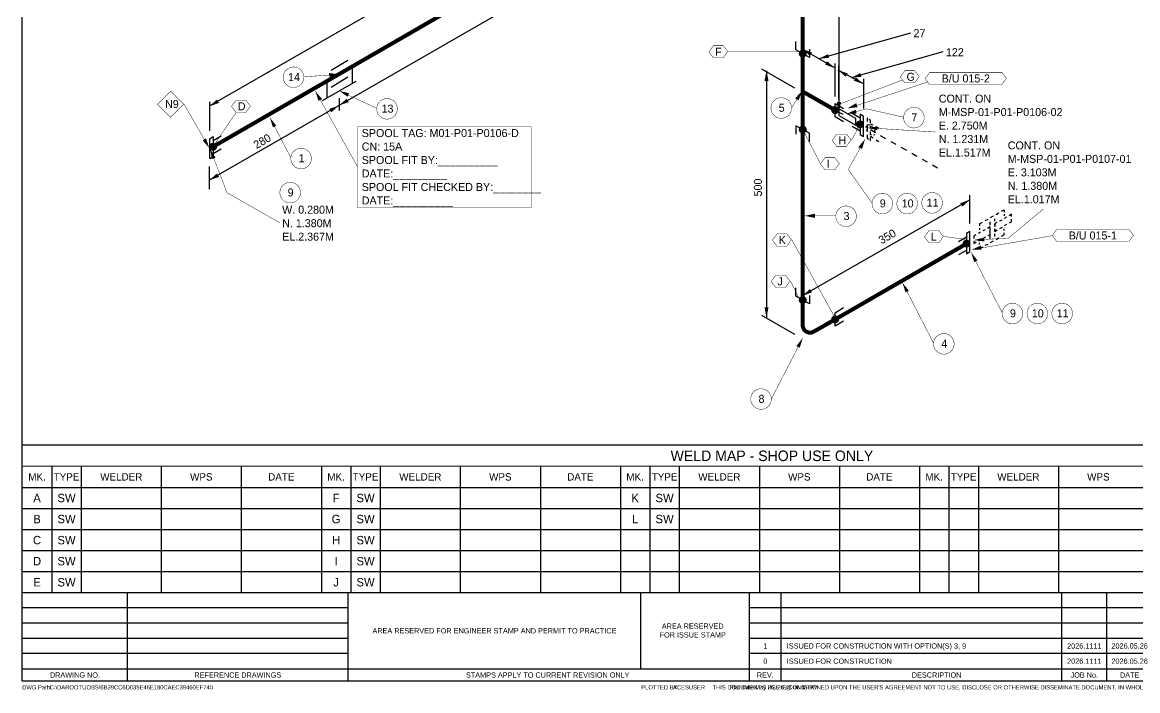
# Model space of a CAD drawing. Extents: x -4 to 431, y -3 to 272.
# Drawn here: x 0 to 264.8, y -2.3 to 156.4 of the extents above; entities that cross this region are included whole.
import ezdxf
from ezdxf.enums import TextEntityAlignment as Align

# ---------------------------------------------------------------- set-up
doc = ezdxf.new("R2010")
doc.units = 0
doc.header["$LTSCALE"] = 10
doc.layers.get('0').update_dxf_attribs({"lineweight": 0})
for name, color, linetype in [('BOM', 7, 'Continuous'), ('DIMENSION', 2, 'Continuous'), ('INTERNAL', 3, 'Continuous'), ('PIPE', 7, 'Continuous'), ('TEXT2', 40, 'Continuous'), ('Title Block', 255, 'Continuous'), ('TITLE BLOCK-TEXT', 12, 'Continuous'), ('WELDS', 7, 'Continuous')]:
    doc.layers.add(name, color=color, linetype=linetype)
doc.styles.add('framdcn', font='', dxfattribs={"height": 2.5})
doc.styles.add('Scovan Standard', font='', dxfattribs={"height": 2.5})
doc.styles.get("Standard").update_dxf_attribs({"font": ''})
doc.styles.get('framdcn').set_extended_font_data('Franklin Gothic Medium Cond')
doc.styles.get('Scovan Standard').set_extended_font_data('Franklin Gothic Medium Cond')
doc.styles.get('Standard').set_extended_font_data('Franklin Gothic Medium Cond')

# ---------------------------------------------------------------- blocks, each defined once
blk = doc.blocks.new('block8')
at = {"layer": 'TEXT2'}
blk.add_hatch(color=256, dxfattribs=at).paths.add_polyline_path([(0, 0), (-2.3, -0.6), (-2.4, 0.3)])
at = {"layer": 'TEXT2', "linetype": 'ByBlock', "const_width": 0.1, "flags": 128}
blk.add_lwpolyline([(-8.3, -0.6), (0, 0)], dxfattribs=at)
blk = doc.blocks.new('block9')
at = {"layer": 'TEXT2'}
blk.add_hatch(color=256, dxfattribs=at).paths.add_polyline_path([(0, 0), (2.4, -0.6), (2, -1.4)])
at = {"layer": 'TEXT2', "linetype": 'ByBlock', "const_width": 0.1, "flags": 128}
blk.add_lwpolyline([(9, -4.2), (0, 0)], dxfattribs=at)
blk = doc.blocks.new('block10')
at = {"layer": 'TEXT2'}
blk.add_hatch(color=256, dxfattribs=at).paths.add_polyline_path([(0, 0), (1.5, -1.9), (0.7, -2.3)])
at = {"layer": 'TEXT2', "linetype": 'ByBlock', "const_width": 0.1, "flags": 128}
blk.add_lwpolyline([(5, -9.6), (0, 0)], dxfattribs=at)
blk = doc.blocks.new('block11')
at = {"layer": 'TEXT2'}
blk.add_hatch(color=256, dxfattribs=at).paths.add_polyline_path([(0, 0), (1.6, -1.9), (0.7, -2.3)])
at = {"layer": 'TEXT2', "linetype": 'ByBlock', "const_width": 0.1, "flags": 128}
blk.add_lwpolyline([(10, -18), (0, 0)], dxfattribs=at)
blk = doc.blocks.new('block13')
at = {"layer": 'TEXT2'}
blk.add_hatch(color=256, dxfattribs=at).paths.add_polyline_path([(0, 0), (1.3, -2.1), (0.4, -2.4)])
at = {"layer": 'TEXT2', "linetype": 'ByBlock', "const_width": 0.1, "flags": 128}
blk.add_lwpolyline([(4, -10.4), (0, 0)], dxfattribs=at)
blk = doc.blocks.new('block14')
at = {"layer": 'TEXT2', "style": 'framdcn'}
for s, p in [('W. 0.280M', (0, 0)), ('N. 1.380M', (0, -3.2)), ('EL.2.367M', (0, -6.4))]:
    blk.add_text(s, height=1.9, dxfattribs=at).set_placement(p)
blk = doc.blocks.new('block15')
at = {"layer": 'TEXT2'}
blk.add_hatch(color=256, dxfattribs=at).paths.add_polyline_path([(0, 0), (-1.6, 1.8), (-0.8, 2.3)])
at = {"layer": 'TEXT2', "linetype": 'ByBlock', "const_width": 0.1, "flags": 128}
blk.add_lwpolyline([(-6, 10.4), (0, 0)], dxfattribs=at)
blk = doc.blocks.new('block17')
at = {"layer": 'TEXT2'}
blk.add_hatch(color=256, dxfattribs=at).paths.add_polyline_path([(0, 0), (-0.9, -2.3), (-1.7, -1.8)])
at = {"layer": 'TEXT2', "linetype": 'ByBlock', "const_width": 0.1, "flags": 128}
blk.add_lwpolyline([(-2.5, -4), (0, 0)], dxfattribs=at)
blk = doc.blocks.new('block18')
at = {"layer": 'TEXT2'}
blk.add_hatch(color=256, dxfattribs=at).paths.add_polyline_path([(0, 0), (2.2, 1), (2.4, 0.1)])
at = {"layer": 'TEXT2', "linetype": 'ByBlock', "const_width": 0.1, "flags": 128}
blk.add_lwpolyline([(4.8, 1.2), (0, 0)], dxfattribs=at)
blk = doc.blocks.new('block19')
at = {"layer": 'TEXT2'}
blk.add_hatch(color=256, dxfattribs=at).paths.add_polyline_path([(0, 0), (-0.7, -2.3), (-1.6, -1.9)])
at = {"layer": 'TEXT2', "linetype": 'ByBlock', "const_width": 0.1, "flags": 128}
blk.add_lwpolyline([(-4, -7.2), (0, 0)], dxfattribs=at)
blk = doc.blocks.new('block20')
at = {"layer": 'TEXT2'}
blk.add_hatch(color=256, dxfattribs=at).paths.add_polyline_path([(0, 0), (2.4, 0.3), (2.4, -0.6)])
at = {"layer": 'TEXT2', "linetype": 'ByBlock', "const_width": 0.1, "flags": 128}
blk.add_lwpolyline([(16.2, -1), (0, 0)], dxfattribs=at)
blk = doc.blocks.new('block21')
at = {"layer": 'TEXT2', "style": 'framdcn'}
for s, p in [('E. 2.750M', (0, 0)), ('N. 1.231M', (0, -3.2)), ('EL.1.517M', (0, -6.4))]:
    blk.add_text(s, height=1.9, dxfattribs=at).set_placement(p)
blk = doc.blocks.new('block22')
at = {"layer": 'TEXT2'}
blk.add_hatch(color=256, dxfattribs=at).paths.add_polyline_path([(0, 0), (2.4, 0.5), (2.4, -0.5)])
at = {"layer": 'TEXT2', "linetype": 'ByBlock', "const_width": 0.1, "flags": 128}
blk.add_lwpolyline([(7.4, 0), (0, 0)], dxfattribs=at)
blk = doc.blocks.new('block23')
at = {"layer": 'TEXT2'}
blk.add_hatch(color=256, dxfattribs=at).paths.add_polyline_path([(0, 0), (-0.7, -2.3), (-1.5, -1.9)])
at = {"layer": 'TEXT2', "linetype": 'ByBlock', "const_width": 0.1, "flags": 128}
blk.add_lwpolyline([(-7.4, -14.4), (0, 0)], dxfattribs=at)
blk = doc.blocks.new('block24')
at = {"layer": 'TEXT2'}
blk.add_hatch(color=256, dxfattribs=at).paths.add_polyline_path([(0, 0), (1.5, -1.9), (0.7, -2.3)])
at = {"layer": 'TEXT2', "linetype": 'ByBlock', "const_width": 0.1, "flags": 128}
blk.add_lwpolyline([(7.4, -14.4), (0, 0)], dxfattribs=at)
blk = doc.blocks.new('block25')
at = {"layer": 'TEXT2'}
blk.add_hatch(color=256, dxfattribs=at).paths.add_polyline_path([(0, 0), (1.5, -1.9), (0.7, -2.3)])
at = {"layer": 'TEXT2', "linetype": 'ByBlock', "const_width": 0.1, "flags": 128}
blk.add_lwpolyline([(7.4, -14.4), (0, 0)], dxfattribs=at)
blk = doc.blocks.new('block27')
at = {"layer": 'TEXT2', "style": 'framdcn'}
for s, p in [('E. 3.103M', (0, 0)), ('N. 1.380M', (0, -3.2)), ('EL.1.017M', (0, -6.4))]:
    blk.add_text(s, height=1.9, dxfattribs=at).set_placement(p)
blk = doc.blocks.new('block32')
at = {"layer": 'PIPE', "linetype": 'ByBlock', "const_width": 0.95, "flags": 128}
for points in [[(-29.9, -17.2), (0, 0)], [(-102.3, -59), (-29.9, -17.2)], [(-132.3, -76.3), (-102.3, -59)]]:
    blk.add_lwpolyline(points, dxfattribs=at)
at = {"flags": 1}
for tag in ['Tag', 'UCI', 'Pipe Ref', 'Description', 'Key']:
    blk.add_attdef(tag, (0, 0), '', height=1, dxfattribs=at)
blk = doc.blocks.new('block34')
at = {"layer": 'PIPE', "linetype": 'ByBlock', "flags": 128}
for points in [[(4, 2.4), (0, 0)], [(4, -1.6), (0, -4)]]:
    blk.add_lwpolyline(points, dxfattribs=at)
at = {"flags": 1}
for tag in ['Tag', 'UCI', 'Pipe Ref', 'Description', 'Key']:
    blk.add_attdef(tag, (0, 0), '', height=1, dxfattribs=at)
blk = doc.blocks.new('block35')
at = {"layer": 'PIPE', "linetype": 'ByBlock', "flags": 128}
for points in [[(-1, 3.5), (-1, -0.5)], [(-8, -4.6), (0, 0)], [(-7, 0), (-7, -4)]]:
    blk.add_lwpolyline(points, dxfattribs=at)
at = {"flags": 1}
for tag in ['Tag', 'UCI', 'Pipe Ref', 'Description', 'Key']:
    blk.add_attdef(tag, (0, 0), '', height=1, dxfattribs=at)
blk = doc.blocks.new('block36')
at = {"layer": 'PIPE', "linetype": 'ByBlock', "flags": 128}
for points in [[(-0.8, 1.9), (0, 2.4)], [(-0.8, -2.9), (-0.8, 1.9)], [(0, 1.5), (1.9, 2.6)], [(0, 2.4), (0, 0)], [(0, 0), (0, -2.4)], [(0, -2.4), (-0.8, -2.9)], [(0, -1.6), (1.9, -0.5)]]:
    blk.add_lwpolyline(points, dxfattribs=at)
at = {"flags": 1}
for tag in ['Tag', 'UCI', 'Pipe Ref', 'Description', 'Key']:
    blk.add_attdef(tag, (0, 0), '', height=1, dxfattribs=at)
blk = doc.blocks.new('block37')
at = {"layer": 'PIPE', "linetype": 'ByBlock', "const_width": 0.95, "flags": 128}
blk.add_lwpolyline([(0, -49.6), (0, 0)], dxfattribs=at)
at = {"flags": 1}
for tag in ['Tag', 'UCI', 'Pipe Ref', 'Description', 'Key']:
    blk.add_attdef(tag, (0, 0), '', height=1, dxfattribs=at)
blk = doc.blocks.new('block38')
at = {"layer": 'PIPE', "linetype": 'ByBlock', "flags": 128}
for points in [[(0, -2), (0, 0)], [(3.2, -3.8), (0, -2)], [(3.2, -1.8), (3.2, -3.8)], [(9.3, -14.7), (11.3, -15.9)], [(9.3, -17.9), (9.3, -14.7)], [(11.3, -19.1), (9.3, -17.9)], [(0, -20), (0, -22)], [(3.2, -21.8), (0, -20)], [(3.2, -23.8), (3.2, -21.8)]]:
    blk.add_lwpolyline(points, dxfattribs=at)
at = {"layer": 'PIPE', "linetype": 'ByBlock', "const_width": 0.95, "flags": 128}
for points in [[(1.6, -11.9), (1.6, -2.9)], [(9.3, -16.3), (1.6, -11.9)], [(1.6, -20.9), (1.6, -11.9)]]:
    blk.add_lwpolyline(points, dxfattribs=at)
at = {"flags": 1}
for tag in ['Tag', 'UCI', 'Pipe Ref', 'Description', 'Key']:
    blk.add_attdef(tag, (0, 0), '', height=1, dxfattribs=at)
blk = doc.blocks.new('block39')
at = {"layer": 'PIPE', "linetype": 'ByBlock', "flags": 128}
for points in [[(0, 0.8), (0, 0)], [(4, -1.5), (0, 0.8)], [(0, 0), (0, -0.8)], [(0, -0.8), (4, -3.1)], [(4, -3.1), (4, -1.5)]]:
    blk.add_lwpolyline(points, dxfattribs=at)
at = {"flags": 1}
for tag in ['Tag', 'UCI', 'Pipe Ref', 'Description', 'Key']:
    blk.add_attdef(tag, (0, 0), '', height=1, dxfattribs=at)
blk = doc.blocks.new('block40')
at = {"layer": 'PIPE', "linetype": 'ByBlock', "flags": 128}
for points in [[(0, 1.5), (-1.9, 2.6)], [(0, 2.4), (0, 0)], [(0.8, 1.9), (0, 2.4)], [(0, 0), (0, -2.4)], [(0.8, -2.9), (0.8, 1.9)], [(0, -1.6), (-1.9, -0.5)], [(0, -2.4), (0.8, -2.9)]]:
    blk.add_lwpolyline(points, dxfattribs=at)
at = {"flags": 1}
for tag in ['Tag', 'UCI', 'Pipe Ref', 'Description', 'Key']:
    blk.add_attdef(tag, (0, 0), '', height=1, dxfattribs=at)
blk = doc.blocks.new('block41')
at = {"layer": 'PIPE', "linetype": 'ByBlock', "const_width": 0.95, "flags": 128}
blk.add_lwpolyline([(0, -40.5), (0, 0)], dxfattribs=at)
at = {"flags": 1}
for tag in ['Tag', 'UCI', 'Pipe Ref', 'Description', 'Key']:
    blk.add_attdef(tag, (0, 0), '', height=1, dxfattribs=at)
blk = doc.blocks.new('block42')
at = {"layer": 'PIPE', "linetype": 'ByBlock', "flags": 128}
for points in [[(-3.33, 6.9), (-3.33, 8.9)], [(-0.13, 5.1), (-3.33, 6.9)], [(-0.13, 7.1), (-0.13, 5.1)], [(5.97, 3), (7.97, 4.2)], [(5.97, -0.2), (5.97, 3)], [(7.97, 1), (5.97, -0.2)]]:
    blk.add_lwpolyline(points, dxfattribs=at)
at = {"layer": 'PIPE', "linetype": 'ByBlock', "const_width": 0.95, "flags": 128}
for points in [[(-1.73, 0), (-1.73, 6)], [(0.87, -1.5), (0.59, -1.63), (0.3, -1.71), (0, -1.73), (-0.3, -1.71), (-0.59, -1.63), (-0.87, -1.5), (-1.11, -1.33), (-1.33, -1.11), (-1.5, -0.87), (-1.63, -0.59), (-1.71, -0.3), (-1.73, 0)], [(5.97, 1.4), (0.87, -1.5)]]:
    blk.add_lwpolyline(points, dxfattribs=at)
at = {"flags": 1}
for tag in ['Tag', 'UCI', 'Pipe Ref', 'Description', 'Key']:
    blk.add_attdef(tag, (0, 0), '', height=1, dxfattribs=at)
blk = doc.blocks.new('block43')
at = {"layer": 'PIPE', "linetype": 'ByBlock', "const_width": 0.95, "flags": 128}
blk.add_lwpolyline([(31.2, 18), (0, 0)], dxfattribs=at)
at = {"flags": 1}
for tag in ['Tag', 'UCI', 'Pipe Ref', 'Description', 'Key']:
    blk.add_attdef(tag, (0, 0), '', height=1, dxfattribs=at)
blk = doc.blocks.new('block44')
at = {"layer": 'PIPE', "linetype": 'ByBlock', "flags": 128}
for points in [[(0.8, 2.9), (0, 2.4)], [(0.8, -1.9), (0.8, 2.9)], [(0, 1.5), (-1.9, 0.4)], [(0, 2.4), (0, 0)], [(0, 0), (0, -2.4)], [(0, -1.6), (-1.9, -2.7)], [(0, -2.4), (0.8, -1.9)]]:
    blk.add_lwpolyline(points, dxfattribs=at)
at = {"flags": 1}
for tag in ['Tag', 'UCI', 'Pipe Ref', 'Description', 'Key']:
    blk.add_attdef(tag, (0, 0), '', height=1, dxfattribs=at)
blk = doc.blocks.new('block48')
at = {"layer": 'WELDS'}
h = blk.add_hatch(color=256, dxfattribs=at)
edge = h.paths.add_edge_path(flags=0)
edge.add_arc((0, 0), 0.95, 0, 360)
at = {"flags": 1}
for tag in ['Tag', 'UCI', 'Pipe Ref', 'Description', 'Key']:
    blk.add_attdef(tag, (0, 0), '', height=1, dxfattribs=at)
blk = doc.blocks.new('block50')
at = {"layer": 'WELDS'}
h = blk.add_hatch(color=256, dxfattribs=at)
edge = h.paths.add_edge_path(flags=0)
edge.add_arc((0, 0), 0.95, 0, 360)
at = {"flags": 1}
for tag in ['Tag', 'UCI', 'Pipe Ref', 'Description', 'Key']:
    blk.add_attdef(tag, (0, 0), '', height=1, dxfattribs=at)
blk = doc.blocks.new('block51')
at = {"layer": 'WELDS'}
h = blk.add_hatch(color=256, dxfattribs=at)
edge = h.paths.add_edge_path(flags=0)
edge.add_arc((0, 0), 0.95, 0, 360)
at = {"flags": 1}
for tag in ['Tag', 'UCI', 'Pipe Ref', 'Description', 'Key']:
    blk.add_attdef(tag, (0, 0), '', height=1, dxfattribs=at)
blk = doc.blocks.new('block52')
at = {"layer": 'WELDS'}
h = blk.add_hatch(color=256, dxfattribs=at)
edge = h.paths.add_edge_path(flags=0)
edge.add_arc((0, 0), 0.95, 0, 360)
at = {"flags": 1}
for tag in ['Tag', 'UCI', 'Pipe Ref', 'Description', 'Key']:
    blk.add_attdef(tag, (0, 0), '', height=1, dxfattribs=at)
blk = doc.blocks.new('block53')
at = {"layer": 'WELDS'}
h = blk.add_hatch(color=256, dxfattribs=at)
edge = h.paths.add_edge_path(flags=0)
edge.add_arc((0, 0), 0.95, 0, 360)
at = {"flags": 1}
for tag in ['Tag', 'UCI', 'Pipe Ref', 'Description', 'Key']:
    blk.add_attdef(tag, (0, 0), '', height=1, dxfattribs=at)
blk = doc.blocks.new('block54')
at = {"layer": 'WELDS'}
h = blk.add_hatch(color=256, dxfattribs=at)
edge = h.paths.add_edge_path(flags=0)
edge.add_arc((0, 0), 0.95, 0, 360)
at = {"flags": 1}
for tag in ['Tag', 'UCI', 'Pipe Ref', 'Description', 'Key']:
    blk.add_attdef(tag, (0, 0), '', height=1, dxfattribs=at)
blk = doc.blocks.new('block55')
at = {"layer": 'WELDS'}
h = blk.add_hatch(color=256, dxfattribs=at)
edge = h.paths.add_edge_path(flags=0)
edge.add_arc((0, 0), 0.95, 0, 360)
at = {"flags": 1}
for tag in ['Tag', 'UCI', 'Pipe Ref', 'Description', 'Key']:
    blk.add_attdef(tag, (0, 0), '', height=1, dxfattribs=at)
blk = doc.blocks.new('block56')
at = {"layer": 'WELDS'}
h = blk.add_hatch(color=256, dxfattribs=at)
edge = h.paths.add_edge_path(flags=0)
edge.add_arc((0, 0), 0.95, 0, 360)
at = {"flags": 1}
for tag in ['Tag', 'UCI', 'Pipe Ref', 'Description', 'Key']:
    blk.add_attdef(tag, (0, 0), '', height=1, dxfattribs=at)
blk = doc.blocks.new('tt-sv-iso-db')
at = {"lineweight": 0}
blk.add_line((-421.89, -217.17), (-65.94, -217.17), dxfattribs=at)
for p, q in [((-414.89, -217.17), (-414.89, -247.17)), ((-407.89, -217.17), (-407.89, -247.17)), ((-388.89, -217.17), (-388.89, -247.17)), ((-369.89, -217.17), (-369.89, -247.17)), ((-350.89, -217.17), (-350.89, -247.17)), ((-343.89, -217.17), (-343.89, -247.17)), ((-336.89, -217.17), (-336.89, -247.17)), ((-317.89, -217.17), (-317.89, -247.17)), ((-298.89, -217.17), (-298.89, -247.17)), ((-279.89, -217.17), (-279.89, -247.17)), ((-272.89, -217.17), (-272.89, -247.17)), ((-265.89, -217.17), (-265.89, -247.17)), ((-246.89, -217.17), (-246.89, -247.17)), ((-227.89, -217.17), (-227.89, -247.17)), ((-208.89, -217.17), (-208.89, -247.17)), ((-201.89, -217.17), (-201.89, -247.17)), ((-194.89, -217.17), (-194.89, -247.17)), ((-175.89, -217.17), (-175.89, -247.17)), ((-421.89, -222.17), (-65.94, -222.17)), ((-421.89, -227.17), (-65.94, -227.17)), ((-421.89, -232.17), (-65.94, -232.17)), ((-421.89, -237.17), (-65.94, -237.17)), ((-421.89, -242.17), (-65.94, -242.17))]:
    blk.add_line(p, q)
at = {"color": 255}
blk.add_lwpolyline([(0, -212.17), (-421.89, -212.17)], dxfattribs=at)
at = {"layer": 'BOM', "color": 3, "style": 'framdcn'}
blk.add_text('WELD MAP - SHOP USE ONLY', height=2.5, dxfattribs=at).set_placement((-243.91, -214.67), align=Align.MIDDLE_CENTER)
at = {"layer": 'BOM', "style": 'framdcn'}
for s, p in [('MK.', (-418.39, -219.67)), ('TYPE', (-411.39, -219.67)), ('WELDER', (-398.39, -219.67)), ('WPS', (-379.39, -219.67)), ('DATE', (-360.39, -219.67)), ('MK.', (-347.39, -219.67)), ('TYPE', (-340.39, -219.67)), ('WELDER', (-327.39, -219.67)), ('WPS', (-308.39, -219.67)), ('DATE', (-289.39, -219.67)), ('MK.', (-276.39, -219.67)), ('TYPE', (-269.39, -219.67)), ('WELDER', (-256.39, -219.67)), ('WPS', (-237.39, -219.67)), ('DATE', (-218.39, -219.67)), ('MK.', (-205.39, -219.67)), ('TYPE', (-198.39, -219.67)), ('WELDER', (-185.39, -219.67)), ('WPS', (-166.39, -219.67))]:
    blk.add_text(s, height=1.75, dxfattribs=at).set_placement(p, align=Align.MIDDLE_CENTER)
at = {"layer": 'TITLE BLOCK-TEXT', "color": 210, "style": 'Scovan Standard'}
for tag, p in [('CN', (-57.69, -221.76)), ('MOD_NO', (-41.21, -221.76)), ('INSULATION', (-49.45, -229.02)), ('PAINT', (-16.49, -229.02)), ('LN', (-32.97, -236.28)), ('CLIENTDWGNO', (-32.97, -243.54))]:
    blk.add_attdef(tag, text='', height=2, dxfattribs=at).set_placement(p, align=Align.MIDDLE_CENTER)
at = {"layer": 'TITLE BLOCK-TEXT', "color": 210, "lineweight": 30, "flags": 104}
blk.add_attdef('WPS', text='', height=2, dxfattribs=at).set_placement((-16.43, -221.76), align=Align.MIDDLE_CENTER)
blk = doc.blocks.new('PADX-TBD')
at = {"layer": 'DEFPOINTS', "color": 9}
blk.add_line((293.73, 5.9), (293.73, 42.04), dxfattribs=at)
at = {"layer": 'Title Block', "color": 255}
for p, q in [((0, 0), (0, 536.37)), ((843.77, 42.04), (0, 42.04)), ((154.7, 0), (154.7, 42.04)), ((345.33, 0), (345.33, 42.04)), ((0, 5.9), (574.82, 5.9)), ((843.77, 0), (0, 0))]:
    blk.add_line(p, q, dxfattribs=at)
at = {"layer": 'Title Block', "color": 9}
for p, q in [((50, 0), (50, 42.04)), ((360.35, 0), (360.35, 42.04)), ((493.57, 0), (493.57, 42.04)), ((515.08, 0), (515.08, 42.04)), ((154.7, 34.81), (0, 34.81)), ((574.82, 34.81), (345.33, 34.81)), ((154.7, 27.58), (0, 27.58)), ((574.82, 27.58), (345.33, 27.58)), ((154.7, 20.35), (0, 20.35)), ((574.82, 20.35), (345.33, 20.35)), ((154.7, 13.13), (0, 13.13)), ((574.82, 13.13), (345.33, 13.13))]:
    blk.add_line(p, q, dxfattribs=at)
at = {"layer": 'DEFPOINTS', "color": 9, "style": 'Scovan Standard'}
blk.add_text('AREA RESERVED FOR ENGINEER STAMP AND PERMIT TO PRACTICE', height=2.5, dxfattribs=at).set_placement((224.21, 23.95), align=Align.MIDDLE_CENTER)
at = {"layer": 'DEFPOINTS', "color": 9, "insert": (336.43, 27.42), "char_height": 2.5, "attachment_point": 3, "style": 'Scovan Standard'}
blk.add_mtext_dynamic_manual_height_columns('\\pxqc;AREA RESERVED FOR ISSUE STAMP', width=36.1208, gutter_width=12.5, heights=[0], dxfattribs=at)
at = {"layer": 'TITLE BLOCK-TEXT', "color": 7, "style": 'Scovan Standard'}
for s, p in [('DRAWING NO.', (25, 2.95)), ('REFERENCE DRAWINGS', (102.35, 2.95)), ('REV.', (352.84, 2.95)), ('DESCRIPTION', (434.19, 2.95)), ('JOB No.', (504.32, 2.95)), ('DATE', (525.83, 2.95))]:
    blk.add_text(s, height=2.5, dxfattribs=at).set_placement(p, align=Align.MIDDLE)
blk.add_text('STAMPS APPLY TO CURRENT REVISION ONLY ', height=2.5, dxfattribs=at).set_placement((250.01, 2.95), align=Align.MIDDLE_CENTER)
at = {"layer": 'TITLE BLOCK-TEXT', "color": 12, "style": 'Scovan Standard'}
for s, p in [('DWG Path:', (-0.06, -2.9)), ('PLOTTED BY:', (293.91, -2.9)), ('Plot Date:', (335.98, -2.9))]:
    blk.add_text(s, height=2, dxfattribs=at).set_placement(p, align=Align.MIDDLE_LEFT)
blk.add_text("THIS DOCUMENT'S USE IS CONDITIONED UPON THE USER'S AGREEMENT NOT TO USE, DISCLOSE OR OTHERWISE DISSEMINATE DOCUMENT, IN WHOLE OR IN PART, FOR ANY PURPOSE EXCEPT AS SPECIFICALLY INTENDED BY SCOVAN INC. ANY PRINTED VERSION OF THIS DOCUMENT IS A COPY AND IS NOT A REPRESENTATION OF THE ORIGINALLY AUTHENTICATED DOCUMENT.", height=2, dxfattribs=at).set_placement((843.77, -2.9), align=Align.MIDDLE_RIGHT)
at = {"layer": 'TITLE BLOCK-TEXT', "color": 12, "style": 'Scovan Standard', "flags": 8}
for tag, p in [('REF_5', (25, 38.42)), ('REV_5', (352.84, 38.42)), ('PROJECT5', (504.32, 38.42)), ('DATE5', (525.83, 38.42)), ('BY5', (542.96, 38.42)), ('CHK5', (555.71, 38.42)), ('PE5', (568.45, 38.42)), ('REF_4', (25, 31.19)), ('REV_4', (352.84, 31.19)), ('PROJECT4', (504.32, 31.19)), ('DATE4', (525.83, 31.19)), ('BY4', (542.96, 31.19)), ('CHK4', (555.71, 31.19)), ('PE4', (568.45, 31.19)), ('REF_3', (25, 23.97)), ('REV_3', (352.84, 23.97)), ('PROJECT3', (504.32, 23.97)), ('DATE3', (525.83, 23.97)), ('BY3', (542.96, 23.97)), ('CHK3', (555.71, 23.97)), ('PE3', (568.45, 23.97)), ('REF_2', (25, 16.74)), ('REV_2', (352.84, 16.74)), ('PROJECT2', (504.32, 16.74)), ('DATE2', (525.83, 16.74)), ('BY2', (542.96, 16.74)), ('CHK2', (555.71, 16.74)), ('PE2', (568.45, 16.74)), ('REF_1', (25, 9.51)), ('REV_1', (352.84, 9.51)), ('PROJECT1', (504.32, 9.51)), ('DATE1', (525.83, 9.51)), ('BY1', (542.96, 9.51)), ('CHK1', (555.71, 9.51)), ('PE1', (568.45, 9.51))]:
    blk.add_attdef(tag, text='', height=2.5, dxfattribs=at).set_placement(p, align=Align.MIDDLE_CENTER)
for tag, height, p in [('REF_5_DESC', 2.5, (52.27, 38.42)), ('REV_5_DESC', 2.5, (363.04, 38.42)), ('REF_4_DESC', 2.5, (52.27, 31.19)), ('REV_4_DESC', 2.5, (363.04, 31.19)), ('REF_3_DESC', 2.5, (52.27, 23.97)), ('REV_3_DESC', 2.5, (363.04, 23.97)), ('REF_2_DESC', 2.5, (52.27, 16.74)), ('REV_2_DESC', 2.5, (363.04, 16.74)), ('REF_1_DESC', 2.5, (52.27, 9.51)), ('REV_1_DESC', 2.5, (363.04, 9.51)), ('PATH', 2, (13, -2.9)), ('USER_PLOTTED', 2, (309, -2.9)), ('PLOT_DATE', 2, (348, -2.9))]:
    blk.add_attdef(tag, text='', height=height, dxfattribs=at).set_placement(p, align=Align.MIDDLE_LEFT)
at = {"layer": 'TITLE BLOCK-TEXT', "color": 12, "style": 'Scovan Standard'}
for tag, p in [('TITLE1', (747.45, 37.28)), ('LSD', (747.45, 31.28)), ('TITLE2', (747.45, 25.28)), ('TITLE3', (747.45, 19.28)), ('CLIENTDRAWINGNO', (686.57, 5.99)), ('RN', (838.5, 5.99))]:
    blk.add_attdef(tag, text='', height=4, dxfattribs=at).set_placement(p, align=Align.MIDDLE_CENTER)
at = {"layer": 'TITLE BLOCK-TEXT', "color": 210, "style": 'Scovan Standard', "flags": 8}
blk.add_attdef('DWGNO', text='', height=4, dxfattribs=at).set_placement((777.51, 5.99), align=Align.MIDDLE_CENTER)

msp = doc.modelspace()

# ---------------------------------------------------------------- hatches: boundary and pattern name
at = {"layer": 'DIMENSION'}
for points in [[(185.2, 150.1), (187.5, 149.3), (187, 148.5)], [(189.1, 147.8), (191.3, 148.9), (191.5, 148)], [(192.9, 145.6), (190.6, 146.4), (191.1, 147.2)], [(176.7, 144.9), (177.2, 142.5), (176.2, 142.5)], [(193.7, 145.1), (196, 144.3), (195.5, 143.5)], [(196.8, 143.3), (199, 144.4), (199.2, 143.5)], [(199.7, 141.8), (197.4, 142.6), (197.9, 143.4)], [(44.4, 136.5), (46.2, 138.1), (46.7, 137.3)], [(75.2, 136.7), (77, 138.3), (77.5, 137.5)], [(75.2, 136.7), (73.4, 135.1), (72.9, 135.9)], [(193.9, 135.1), (193.4, 137.5), (194.4, 137.5)], [(44.4, 118.94), (46.2, 120.54), (46.7, 119.74)], [(225, 114.3), (223.2, 112.7), (222.7, 113.5)], [(185.2, 91.5), (187, 93.1), (187.5, 92.3)], [(176.7, 86.4), (176.2, 88.8), (177.2, 88.8)]]:
    msp.add_hatch(color=256, dxfattribs=at).paths.add_polyline_path(points)
at = {"layer": 'INTERNAL'}
for points in [[(195.89, 135.99), (198, 137.27), (198.27, 136.3)], [(225.34, 102.46), (227.62, 103.42), (227.74, 102.43)]]:
    msp.add_hatch(color=256, dxfattribs=at).paths.add_polyline_path(points)
at = {"layer": 'TEXT2'}
msp.add_hatch(color=256, dxfattribs=at).paths.add_polyline_path([(226, 104.74), (228.33, 105.34), (228.44, 104.42)])

# ---------------------------------------------------------------- linework, layer by layer
at = {"layer": 'DIMENSION', "linetype": 'ByBlock', "flags": 128}
for points in [[(185.3, 217.6), (44.4, 136.5)], [(193.9, 202.7), (193.9, 135.1)], [(147.7, 178.5), (44.4, 118.94)], [(210.9, 153.9), (189.1, 147.8)], [(185.3, 148.8), (185.3, 151.2)], [(192.9, 145.6), (185.2, 150.1)], [(218.6, 149.4), (196.8, 143.3)], [(193, 138.8), (193, 146.7)], [(193.9, 138.3), (193.9, 146.2)], [(183.4, 140.8), (175.6, 145.3)], [(176.7, 144.9), (176.7, 86.4)], [(199.7, 141.8), (193.7, 145.1)], [(199.8, 136), (199.8, 143)], [(75.2, 138.4), (75.2, 135.5)], [(44.5, 130.7), (44.5, 137.6)], [(192.8, 135.7), (194.8, 134.6)], [(44.4, 122.2), (44.4, 116.81)], [(225, 114.3), (185.2, 91.5)], [(225, 108.7), (225, 115.4)], [(185.3, 90.3), (185.3, 92.7)], [(183.4, 82.3), (175.6, 86.8)]]:
    msp.add_lwpolyline(points, dxfattribs=at)
at = {"layer": 'INTERNAL', "linetype": 'ByBlock', "const_width": 0.1, "flags": 128}
for points in [[(215.46, 141.67), (214.36, 143.07), (215.46, 144.57), (232.56, 144.57), (233.66, 143.17), (232.56, 141.67)], [(245.63, 104.38), (244.53, 105.78), (245.63, 107.28), (262.73, 107.28), (263.83, 105.88), (262.73, 104.38)]]:
    msp.add_lwpolyline(points, close=True, dxfattribs=at)
for points in [[(214.98, 142.28), (196.2, 136.07)], [(244.53, 105.78), (225.66, 102.5)]]:
    msp.add_lwpolyline(points, dxfattribs=at)
at = {"layer": 'PIPE', "linetype": 'ByBlock', "flags": 128}
for points in [[(200.6, 133.7), (200.6, 132.9)], [(200.8, 133.6), (200.6, 133.7)], [(201.4, 133.2), (201.1, 133.4)], [(201.4, 132.6), (201.4, 133.2)], [(200.4, 131.9), (200.3, 131.5)], [(200.4, 131), (200.7, 130.5)], [(200.6, 132.1), (200.6, 131.3)], [(200.6, 131.3), (200.6, 130.5)], [(201.2, 132), (200.7, 132.1)], [(201.2, 130), (201.6, 129.7)], [(202, 132), (201.4, 132.3)], [(201.4, 131.2), (201.4, 131.9)], [(202.6, 130.2), (201.4, 130.9)], [(201.4, 129.8), (201.4, 130.5)], [(202.1, 131.3), (201.6, 131.8)], [(202.1, 129.7), (202.4, 129.8)], [(202.5, 130.3), (202.4, 130.8)], [(203.4, 131.2), (202.7, 131.6)], [(200.6, 129.7), (200.6, 128.9)], [(200.6, 128.9), (200.9, 128.7)], [(201.2, 128.5), (201.4, 128.4)], [(202, 128.9), (201.4, 129.3)], [(201.4, 128.4), (201.4, 129.1)], [(203.4, 128.1), (202.7, 128.5)], [(205, 128.8), (203.8, 129.5)], [(207.5, 127.4), (206.3, 128.1)], [(210, 126), (208.7, 126.7)], [(212.4, 124.6), (211.2, 125.3)], [(214.9, 123.2), (213.7, 123.9)], [(217.3, 121.8), (216.1, 122.5)], [(232.5, 111.6), (233.1, 111.9)], [(233.1, 111.9), (233.1, 111.4)], [(227.3, 108.6), (228, 109)], [(227.3, 108.6), (227.3, 108.1)], [(228.6, 109.4), (229.3, 109.7)], [(229.8, 108.3), (229.8, 109.1)], [(229.9, 110.1), (230.6, 110.5)], [(230.9, 109.2), (230.9, 109.8)], [(231.4, 108.9), (230.9, 108.6)], [(230.9, 108), (230.9, 108.6)], [(230.9, 108.6), (230.9, 108)], [(231.2, 110.8), (231.9, 111.2)], [(232.6, 109.5), (232, 109.2)], [(233.1, 110.9), (233.1, 110.5)], [(233.7, 110.2), (233.1, 109.9)], [(234.9, 110.9), (234.3, 110.5)], [(234.4, 108.8), (234.9, 109.1)], [(234.9, 110.3), (234.9, 110.9)], [(234.9, 109.1), (234.9, 109.7)], [(226.4, 106), (225.9, 105.7)], [(227.5, 106.6), (227, 106.3)], [(227.3, 107.6), (227.3, 107.2)], [(228.6, 107.2), (228.1, 106.9)], [(229.8, 107.9), (229.2, 107.5)], [(229.3, 105.8), (229.8, 106.1)], [(229.8, 107.3), (229.8, 107.9)], [(229.8, 106.7), (229.8, 107.5)], [(229.8, 106.1), (229.8, 106.7)], [(230.9, 106.8), (230.9, 107.4)], [(230.9, 107.4), (230.9, 106.8)], [(230.9, 106.8), (231.5, 107.2)], [(230.9, 105.6), (230.9, 106.2)], [(232.1, 107.5), (232.7, 107.8)], [(232.5, 105.7), (233.1, 106)], [(233.1, 107), (233.1, 107.4)], [(233.1, 106), (233.1, 106.5)], [(233.2, 108.2), (233.8, 108.5)], [(225.9, 105.7), (225.9, 105.1)], [(225.9, 104.5), (225.9, 103.9)], [(225.9, 103.9), (226.5, 104.3)], [(227.1, 104.6), (227.6, 104.9)], [(227.3, 103.7), (227.3, 104.1)], [(228.2, 105.2), (228.7, 105.5)], [(228.6, 103.5), (229.3, 103.8)], [(229.8, 105), (229.8, 105.9)], [(229.9, 104.2), (230.6, 104.6)], [(231.2, 104.9), (231.9, 105.3)], [(227.3, 102.7), (227.3, 103.2)], [(227.3, 102.7), (228, 103.1)]]:
    msp.add_lwpolyline(points, dxfattribs=at)
at = {"layer": 'TEXT2', "color": 20, "linetype": 'ByBlock', "const_width": 0.1, "flags": 128}
for points in [[(164.1, 148), (163, 149.4), (164.1, 150.9), (166.4, 150.9), (167.5, 149.5), (166.4, 148)], [(209.56, 142.06), (208.46, 143.46), (209.56, 144.96), (211.86, 144.96), (212.96, 143.56), (211.86, 142.06)], [(50.76, 135.05), (49.66, 136.45), (50.76, 137.95), (53.06, 137.95), (54.16, 136.55), (53.06, 135.05)], [(193.4, 127), (192.3, 128.4), (193.4, 129.9), (195.7, 129.9), (196.8, 128.5), (195.7, 127)], [(190.6, 121.4), (189.5, 122.8), (190.6, 124.3), (192.9, 124.3), (194, 122.9), (192.9, 121.4)], [(179.2, 103.3), (178.1, 104.7), (179.2, 106.2), (181.5, 106.2), (182.6, 104.8), (181.5, 103.3)], [(215.3, 104.1), (214.2, 105.5), (215.3, 107), (217.6, 107), (218.7, 105.6), (217.6, 104.1)], [(178.9, 93.5), (177.8, 94.9), (178.9, 96.4), (181.2, 96.4), (182.3, 95), (181.2, 93.5)]]:
    msp.add_lwpolyline(points, close=True, dxfattribs=at)
at = {"layer": 'TEXT2', "linetype": 'ByBlock', "const_width": 0.1, "flags": 128}
for points in [[(167.6, 149.5), (184.4, 149.5)], [(209.01, 142.76), (192.7, 136.5)], [(50.76, 135.05), (45.2, 126.8)], [(209.3, 133.9), (200.5, 135.9)], [(189.5, 122.9), (185.3, 131)], [(196.9, 128.5), (198.9, 132.1)], [(201.8, 113.5), (196.1, 121.5)], [(61.2, 108.8), (48.6, 116)], [(242.4, 112.1), (234.14, 105.21)], [(182.7, 104.8), (192.7, 86.8)], [(218.8, 105.6), (223.9, 104.9)], [(234.14, 105.21), (226, 104.74)], [(182.4, 95), (184.4, 91)]]:
    msp.add_lwpolyline(points, dxfattribs=at)
for points in [[(66.81, 142.97), (66.7, 142.56), (66.52, 142.18), (66.28, 141.83), (65.97, 141.52), (65.62, 141.28), (65.24, 141.1), (64.83, 140.99), (64.4, 140.95), (63.97, 140.99), (63.56, 141.1), (63.17, 141.28), (62.83, 141.52), (62.52, 141.83), (62.28, 142.18), (62.1, 142.56), (61.99, 142.97), (61.95, 143.4), (61.99, 143.83), (62.1, 144.24), (62.28, 144.62), (62.52, 144.97), (62.83, 145.28), (63.17, 145.52), (63.56, 145.7), (63.97, 145.81), (64.4, 145.85), (64.83, 145.81), (65.24, 145.7), (65.62, 145.52), (65.97, 145.28), (66.28, 144.97), (66.52, 144.62), (66.7, 144.24), (66.81, 143.83), (66.85, 143.4)], [(35.2, 140.1), (38.3, 137), (35.2, 133.9), (32.1, 137), (35.2, 140.1)], [(89.01, 135.47), (88.9, 135.06), (88.72, 134.68), (88.48, 134.33), (88.17, 134.02), (87.83, 133.78), (87.44, 133.6), (87.03, 133.49), (86.6, 133.45), (86.17, 133.49), (85.76, 133.6), (85.38, 133.78), (85.03, 134.02), (84.72, 134.33), (84.48, 134.68), (84.3, 135.06), (84.19, 135.47), (84.15, 135.9), (84.19, 136.33), (84.3, 136.74), (84.48, 137.12), (84.72, 137.47), (85.03, 137.78), (85.38, 138.02), (85.76, 138.2), (86.17, 138.31), (86.6, 138.35), (87.03, 138.31), (87.44, 138.2), (87.83, 138.02), (88.17, 137.78), (88.48, 137.47), (88.72, 137.12), (88.9, 136.74), (89.01, 136.33), (89.05, 135.9)], [(182.61, 135.67), (182.5, 135.26), (182.32, 134.88), (182.08, 134.53), (181.77, 134.22), (181.43, 133.98), (181.04, 133.8), (180.63, 133.69), (180.2, 133.65), (179.77, 133.69), (179.36, 133.8), (178.97, 133.98), (178.63, 134.22), (178.32, 134.53), (178.08, 134.88), (177.9, 135.26), (177.79, 135.67), (177.75, 136.1), (177.79, 136.53), (177.9, 136.94), (178.08, 137.32), (178.32, 137.67), (178.63, 137.98), (178.97, 138.22), (179.36, 138.4), (179.77, 138.51), (180.2, 138.55), (180.63, 138.51), (181.04, 138.4), (181.43, 138.22), (181.77, 137.98), (182.08, 137.67), (182.32, 137.32), (182.5, 136.94), (182.61, 136.53), (182.65, 136.1)], [(214.11, 133.37), (214, 132.96), (213.82, 132.57), (213.58, 132.23), (213.27, 131.92), (212.93, 131.68), (212.54, 131.5), (212.13, 131.39), (211.7, 131.35), (211.27, 131.39), (210.86, 131.5), (210.47, 131.68), (210.13, 131.92), (209.82, 132.23), (209.58, 132.57), (209.4, 132.96), (209.29, 133.37), (209.25, 133.8), (209.29, 134.23), (209.4, 134.64), (209.58, 135.03), (209.82, 135.37), (210.13, 135.68), (210.47, 135.92), (210.86, 136.1), (211.27, 136.21), (211.7, 136.25), (212.13, 136.21), (212.54, 136.1), (212.93, 135.92), (213.27, 135.68), (213.58, 135.37), (213.82, 135.03), (214, 134.64), (214.11, 134.23), (214.15, 133.8)], [(79.6, 112.4), (79.6, 131.6), (120.8, 131.6), (120.8, 112.4)], [(68.61, 123.67), (68.5, 123.26), (68.32, 122.88), (68.08, 122.53), (67.77, 122.22), (67.42, 121.98), (67.04, 121.8), (66.63, 121.69), (66.2, 121.65), (65.77, 121.69), (65.36, 121.8), (64.97, 121.98), (64.63, 122.22), (64.32, 122.53), (64.08, 122.88), (63.9, 123.26), (63.79, 123.67), (63.75, 124.1), (63.79, 124.53), (63.9, 124.94), (64.08, 125.33), (64.32, 125.67), (64.63, 125.98), (64.97, 126.22), (65.36, 126.4), (65.77, 126.51), (66.2, 126.55), (66.63, 126.51), (67.04, 126.4), (67.42, 126.22), (67.77, 125.98), (68.08, 125.67), (68.32, 125.33), (68.5, 124.94), (68.61, 124.53), (68.65, 124.1)], [(66.01, 115.57), (65.9, 115.16), (65.72, 114.78), (65.48, 114.43), (65.17, 114.12), (64.83, 113.88), (64.44, 113.7), (64.03, 113.59), (63.6, 113.55), (63.17, 113.59), (62.76, 113.7), (62.38, 113.88), (62.03, 114.12), (61.72, 114.43), (61.48, 114.78), (61.3, 115.16), (61.19, 115.57), (61.15, 116), (61.19, 116.43), (61.3, 116.84), (61.48, 117.22), (61.72, 117.57), (62.03, 117.88), (62.38, 118.12), (62.76, 118.3), (63.17, 118.41), (63.6, 118.45), (64.03, 118.41), (64.44, 118.3), (64.83, 118.12), (65.17, 117.88), (65.48, 117.57), (65.72, 117.22), (65.9, 116.84), (66.01, 116.43), (66.05, 116)], [(206.61, 112.97), (206.5, 112.56), (206.32, 112.17), (206.08, 111.83), (205.77, 111.52), (205.43, 111.28), (205.04, 111.1), (204.63, 110.99), (204.2, 110.95), (203.77, 110.99), (203.36, 111.1), (202.97, 111.28), (202.63, 111.52), (202.32, 111.83), (202.08, 112.17), (201.9, 112.56), (201.79, 112.97), (201.75, 113.4), (201.79, 113.83), (201.9, 114.24), (202.08, 114.62), (202.32, 114.97), (202.63, 115.28), (202.97, 115.52), (203.36, 115.7), (203.77, 115.81), (204.2, 115.85), (204.63, 115.81), (205.04, 115.7), (205.43, 115.52), (205.77, 115.28), (206.08, 114.97), (206.32, 114.62), (206.5, 114.24), (206.61, 113.83), (206.65, 113.4)], [(212.51, 112.97), (212.4, 112.56), (212.22, 112.17), (211.98, 111.83), (211.67, 111.52), (211.32, 111.28), (210.94, 111.1), (210.53, 110.99), (210.1, 110.95), (209.67, 110.99), (209.26, 111.1), (208.88, 111.28), (208.53, 111.52), (208.22, 111.83), (207.98, 112.17), (207.8, 112.56), (207.69, 112.97), (207.65, 113.4), (207.69, 113.83), (207.8, 114.24), (207.98, 114.62), (208.22, 114.97), (208.53, 115.28), (208.88, 115.52), (209.26, 115.7), (209.67, 115.81), (210.1, 115.85), (210.53, 115.81), (210.94, 115.7), (211.32, 115.52), (211.67, 115.28), (211.98, 114.97), (212.22, 114.62), (212.4, 114.24), (212.51, 113.83), (212.55, 113.4)], [(218.44, 113.15), (218.33, 112.74), (218.15, 112.35), (217.9, 112), (217.6, 111.7), (217.25, 111.45), (216.86, 111.27), (216.45, 111.16), (216.03, 111.12), (215.6, 111.16), (215.19, 111.27), (214.8, 111.45), (214.45, 111.7), (214.15, 112), (213.9, 112.35), (213.72, 112.74), (213.61, 113.15), (213.58, 113.57), (213.61, 114), (213.72, 114.41), (213.9, 114.8), (214.15, 115.15), (214.45, 115.45), (214.8, 115.7), (215.19, 115.88), (215.6, 115.99), (216.03, 116.02), (216.45, 115.99), (216.86, 115.88), (217.25, 115.7), (217.6, 115.45), (217.9, 115.15), (218.15, 114.8), (218.33, 114.41), (218.44, 114), (218.48, 113.57)], [(198.01, 109.97), (197.9, 109.56), (197.72, 109.17), (197.48, 108.83), (197.17, 108.52), (196.82, 108.28), (196.44, 108.1), (196.03, 107.99), (195.6, 107.95), (195.17, 107.99), (194.76, 108.1), (194.38, 108.28), (194.03, 108.52), (193.72, 108.83), (193.48, 109.17), (193.3, 109.56), (193.19, 109.97), (193.15, 110.4), (193.19, 110.83), (193.3, 111.24), (193.48, 111.62), (193.72, 111.97), (194.03, 112.28), (194.38, 112.52), (194.76, 112.7), (195.17, 112.81), (195.6, 112.85), (196.03, 112.81), (196.44, 112.7), (196.82, 112.52), (197.17, 112.28), (197.48, 111.97), (197.72, 111.62), (197.9, 111.24), (198.01, 110.83), (198.05, 110.4)], [(237.51, 86.87), (237.4, 86.46), (237.22, 86.08), (236.98, 85.73), (236.67, 85.42), (236.32, 85.18), (235.94, 85), (235.53, 84.89), (235.1, 84.85), (234.67, 84.89), (234.26, 85), (233.88, 85.18), (233.53, 85.42), (233.22, 85.73), (232.98, 86.08), (232.8, 86.46), (232.69, 86.87), (232.65, 87.3), (232.69, 87.73), (232.8, 88.14), (232.98, 88.53), (233.22, 88.87), (233.53, 89.18), (233.88, 89.42), (234.26, 89.6), (234.67, 89.71), (235.1, 89.75), (235.53, 89.71), (235.94, 89.6), (236.32, 89.42), (236.67, 89.18), (236.98, 88.87), (237.22, 88.53), (237.4, 88.14), (237.51, 87.73), (237.55, 87.3)], [(243.41, 86.87), (243.3, 86.46), (243.12, 86.08), (242.88, 85.73), (242.57, 85.42), (242.22, 85.18), (241.84, 85), (241.43, 84.89), (241, 84.85), (240.57, 84.89), (240.16, 85), (239.78, 85.18), (239.43, 85.42), (239.12, 85.73), (238.88, 86.08), (238.7, 86.46), (238.59, 86.87), (238.55, 87.3), (238.59, 87.73), (238.7, 88.14), (238.88, 88.53), (239.12, 88.87), (239.43, 89.18), (239.78, 89.42), (240.16, 89.6), (240.57, 89.71), (241, 89.75), (241.43, 89.71), (241.84, 89.6), (242.22, 89.42), (242.57, 89.18), (242.88, 88.87), (243.12, 88.53), (243.3, 88.14), (243.41, 87.73), (243.45, 87.3)], [(249.31, 86.87), (249.2, 86.46), (249.02, 86.08), (248.78, 85.73), (248.47, 85.42), (248.12, 85.18), (247.74, 85), (247.33, 84.89), (246.9, 84.85), (246.47, 84.89), (246.06, 85), (245.68, 85.18), (245.33, 85.42), (245.02, 85.73), (244.78, 86.08), (244.6, 86.46), (244.49, 86.87), (244.45, 87.3), (244.49, 87.73), (244.6, 88.14), (244.78, 88.53), (245.02, 88.87), (245.33, 89.18), (245.68, 89.42), (246.06, 89.6), (246.47, 89.71), (246.9, 89.75), (247.33, 89.71), (247.74, 89.6), (248.12, 89.42), (248.47, 89.18), (248.78, 88.87), (249.02, 88.53), (249.2, 88.14), (249.31, 87.73), (249.35, 87.3)], [(221.21, 79.67), (221.1, 79.26), (220.92, 78.88), (220.68, 78.53), (220.37, 78.22), (220.03, 77.98), (219.64, 77.8), (219.23, 77.69), (218.8, 77.65), (218.37, 77.69), (217.96, 77.8), (217.57, 77.98), (217.23, 78.22), (216.92, 78.53), (216.68, 78.88), (216.5, 79.26), (216.39, 79.67), (216.35, 80.1), (216.39, 80.53), (216.5, 80.94), (216.68, 81.33), (216.92, 81.67), (217.23, 81.98), (217.57, 82.22), (217.96, 82.4), (218.37, 82.51), (218.8, 82.55), (219.23, 82.51), (219.64, 82.4), (220.03, 82.22), (220.37, 81.98), (220.68, 81.67), (220.92, 81.33), (221.1, 80.94), (221.21, 80.53), (221.25, 80.1)], [(177.81, 66.57), (177.7, 66.16), (177.52, 65.78), (177.28, 65.43), (176.97, 65.12), (176.62, 64.88), (176.24, 64.7), (175.83, 64.59), (175.4, 64.55), (174.97, 64.59), (174.56, 64.7), (174.18, 64.88), (173.83, 65.12), (173.52, 65.43), (173.28, 65.78), (173.1, 66.16), (172.99, 66.57), (172.95, 67), (172.99, 67.43), (173.1, 67.84), (173.28, 68.22), (173.52, 68.57), (173.83, 68.88), (174.18, 69.12), (174.56, 69.3), (174.97, 69.41), (175.4, 69.45), (175.83, 69.41), (176.24, 69.3), (176.62, 69.12), (176.97, 68.88), (177.28, 68.57), (177.52, 68.22), (177.7, 67.84), (177.81, 67.43), (177.85, 67)]]:
    msp.add_lwpolyline(points, close=True, dxfattribs=at)

# ---------------------------------------------------------------- block references
ref = msp.add_blockref('PADX-TBD', (0, 0), dxfattribs=dict(xscale=0.5, yscale=0.5, zscale=0.5))
ref.add_attrib('REV_1', '0', dxfattribs={"layer": 'TITLE BLOCK-TEXT', "color": 12, "height": 1.25, "style": 'Scovan Standard'}).set_placement((176.42, 4.76), align=Align.MIDDLE_CENTER)
ref.add_attrib('REV_1_DESC', 'ISSUED FOR CONSTRUCTION', dxfattribs={"layer": 'TITLE BLOCK-TEXT', "color": 12, "height": 1.25, "style": 'Scovan Standard'}).set_placement((181.52, 4.76), align=Align.MIDDLE_LEFT)
ref.add_attrib('PROJECT1', '2026.1111', dxfattribs={"layer": 'TITLE BLOCK-TEXT', "color": 12, "height": 1.25, "style": 'Scovan Standard'}).set_placement((252.16, 4.76), align=Align.MIDDLE_CENTER)
ref.add_attrib('DATE1', '2026.05.26', dxfattribs={"layer": 'TITLE BLOCK-TEXT', "color": 12, "height": 1.25, "style": 'Scovan Standard'}).set_placement((262.92, 4.76), align=Align.MIDDLE_CENTER)
ref.add_attrib('REV_2', '1', dxfattribs={"layer": 'TITLE BLOCK-TEXT', "color": 12, "height": 1.25, "style": 'Scovan Standard'}).set_placement((176.42, 8.37), align=Align.MIDDLE_CENTER)
ref.add_attrib('REV_2_DESC', 'ISSUED FOR CONSTRUCTION WITH OPTION(S) 3, 9', dxfattribs={"layer": 'TITLE BLOCK-TEXT', "color": 12, "height": 1.25, "style": 'Scovan Standard'}).set_placement((181.52, 8.37), align=Align.MIDDLE_LEFT)
ref.add_attrib('PROJECT2', '2026.1111', dxfattribs={"layer": 'TITLE BLOCK-TEXT', "color": 12, "height": 1.25, "style": 'Scovan Standard'}).set_placement((252.16, 8.37), align=Align.MIDDLE_CENTER)
ref.add_attrib('DATE2', '2026.05.26', dxfattribs={"layer": 'TITLE BLOCK-TEXT', "color": 12, "height": 1.25, "style": 'Scovan Standard'}).set_placement((262.92, 8.37), align=Align.MIDDLE_CENTER)
ref.add_attrib('PATH', 'C:\\DAROOT\\JOBS\\6B39CC6D035E46E180CAEC39460EF740', dxfattribs={"layer": 'TITLE BLOCK-TEXT', "color": 12, "height": 1, "style": 'Scovan Standard'}).set_placement((6.5, -1.45), align=Align.MIDDLE_LEFT)
ref.add_attrib('USER_PLOTTED', 'ACESUSER', dxfattribs={"layer": 'TITLE BLOCK-TEXT', "color": 12, "height": 1, "style": 'Scovan Standard'}).set_placement((154.5, -1.45), align=Align.MIDDLE_LEFT)
ref.add_attrib('PLOT_DATE', 'May 26, 26 @ 06:45 PM', dxfattribs={"layer": 'TITLE BLOCK-TEXT', "color": 12, "height": 1, "style": 'Scovan Standard'}).set_placement((174, -1.45), align=Align.MIDDLE_LEFT)
at = {"layer": 'BOM'}
msp.add_blockref('tt-sv-iso-db', (421.89, 268.19), dxfattribs=at)
at = {"layer": 'PIPE'}
for name, p in [('block32', (177.6, 203.2)), ('block37', (185.3, 198.6)), ('block38', (183.7, 151.9)), ('block35', (79.3, 142.5)), ('block34', (73.3, 145)), ('block39', (193.9, 135.1)), ('block40', (198.9, 132.2)), ('block41', (185.3, 131)), ('block36', (45.3, 126.9)), ('block44', (224.2, 103.9)), ('block43', (193, 85.9)), ('block42', (187.03, 84.5))]:
    msp.add_blockref(name, p, dxfattribs=at)
at = {"layer": 'TEXT2'}
for name, p in [('block8', (75.2, 144.1)), ('block11', (69.6, 140.1)), ('block9', (75.2, 140.2)), ('block17', (185.2, 140.2)), ('block15', (44.4, 126.6)), ('block18', (195.7, 134.7)), ('block10', (58.8, 133.8)), ('block21', (217.61, 130.98)), ('block20', (200.6, 131.4)), ('block19', (200.1, 128.7)), ('block13', (44.6, 126.4)), ('block27', (233.98, 119.87)), ('block14', (61.7, 111)), ('block22', (185.8, 110.5)), ('block25', (225.3, 101.8)), ('block24', (209, 94.6)), ('block23', (185.3, 81.5))]:
    msp.add_blockref(name, p, dxfattribs=at)
at = {"layer": 'WELDS'}
for name, p in [('block50', (185.3, 149)), ('block51', (193, 135.6)), ('block52', (198.9, 132.2)), ('block53', (185.3, 131)), ('block48', (45.3, 126.9)), ('block56', (224.2, 103.9)), ('block54', (185.3, 90.5)), ('block55', (193, 85.9))]:
    msp.add_blockref(name, p, dxfattribs=at)

# ---------------------------------------------------------------- texts
at = {"layer": 'BOM', "color": 0, "style": 'framdcn'}
for s, p in [('A', (3.5, 42.5)), ('SW', (10.5, 42.5)), ('F', (74.5, 42.5)), ('SW', (81.5, 42.5)), ('K', (145.5, 42.5)), ('SW', (152.5, 42.5)), ('B', (3.5, 37.5)), ('SW', (10.5, 37.5)), ('G', (74.5, 37.5)), ('SW', (81.5, 37.5)), ('L', (145.5, 37.5)), ('SW', (152.5, 37.5)), ('C', (3.5, 32.5)), ('SW', (10.5, 32.5)), ('H', (74.5, 32.5)), ('SW', (81.5, 32.5)), ('D', (3.5, 27.5)), ('SW', (10.5, 27.5)), ('I', (74.5, 27.5)), ('SW', (81.5, 27.5)), ('E', (3.5, 22.5)), ('SW', (10.5, 22.5)), ('J', (74.5, 22.5)), ('SW', (81.5, 22.5))]:
    msp.add_text(s, height=2, dxfattribs=at).set_placement(p, align=Align.CENTER)
at = {"layer": 'DIMENSION', "style": 'framdcn'}
for s, p in [('27', (211.6, 152.9)), ('122', (219.3, 148.4))]:
    msp.add_text(s, height=1.9, dxfattribs=at).set_placement(p)
for s, rotation, p in [('280', 30, (55.59, 126.33)), ('500', 90, (175.6, 115.1)), ('350', 30, (204, 103.7))]:
    msp.add_text(s, height=1.9, rotation=rotation, dxfattribs=at).set_placement(p)
at = {"layer": 'INTERNAL', "style": 'framdcn'}
for s, p in [('B/U 015-2', (224.01, 143.12)), ('B/U 015-1', (254.18, 105.83))]:
    msp.add_text(s, height=1.9, dxfattribs=at).set_placement(p, align=Align.MIDDLE_CENTER)
at = {"layer": 'TEXT2', "style": 'framdcn'}
for s, p in [('F', (164.5, 148.5)), ('14', (63.1, 142.5)), ('G', (209.96, 142.56)), ('N9', (33.9, 136.1)), ('CONT. ON', (217.61, 137.38)), ('D', (51.16, 135.55)), ('13', (85.3, 135)), ('5', (179.6, 135.2)), ('M-MSP-01-P01-P0106-02', (217.61, 134.18)), ('7', (211.1, 132.9)), ('SPOOL TAG: M01-P01-P0106-D', (80.6, 129.2)), ('CN: 15A', (80.6, 126)), ('H', (193.8, 127.5)), ('CONT. ON', (233.98, 126.27)), ('1', (65.6, 123.2)), ('SPOOL FIT BY:__________', (80.6, 122.8)), ('M-MSP-01-P01-P0107-01', (233.98, 123.07)), ('I', (191, 121.9)), ('DATE:_________', (80.6, 119.6)), ('9', (63, 115.1)), ('SPOOL FIT CHECKED BY:________', (80.6, 116.4)), ('DATE:__________', (80.6, 113.2)), ('9', (203.6, 112.5)), ('10', (208.8, 112.5)), ('11', (214.73, 112.67)), ('3', (195, 109.5)), ('L', (215.7, 104.6)), ('K', (179.6, 103.8)), ('J', (179.3, 94)), ('9', (234.5, 86.4)), ('10', (239.7, 86.4)), ('11', (245.6, 86.4)), ('4', (218.2, 79.2)), ('8', (174.8, 66.1))]:
    msp.add_text(s, height=1.9, dxfattribs=at).set_placement(p)

doc.saveas('drawing.dxf')
